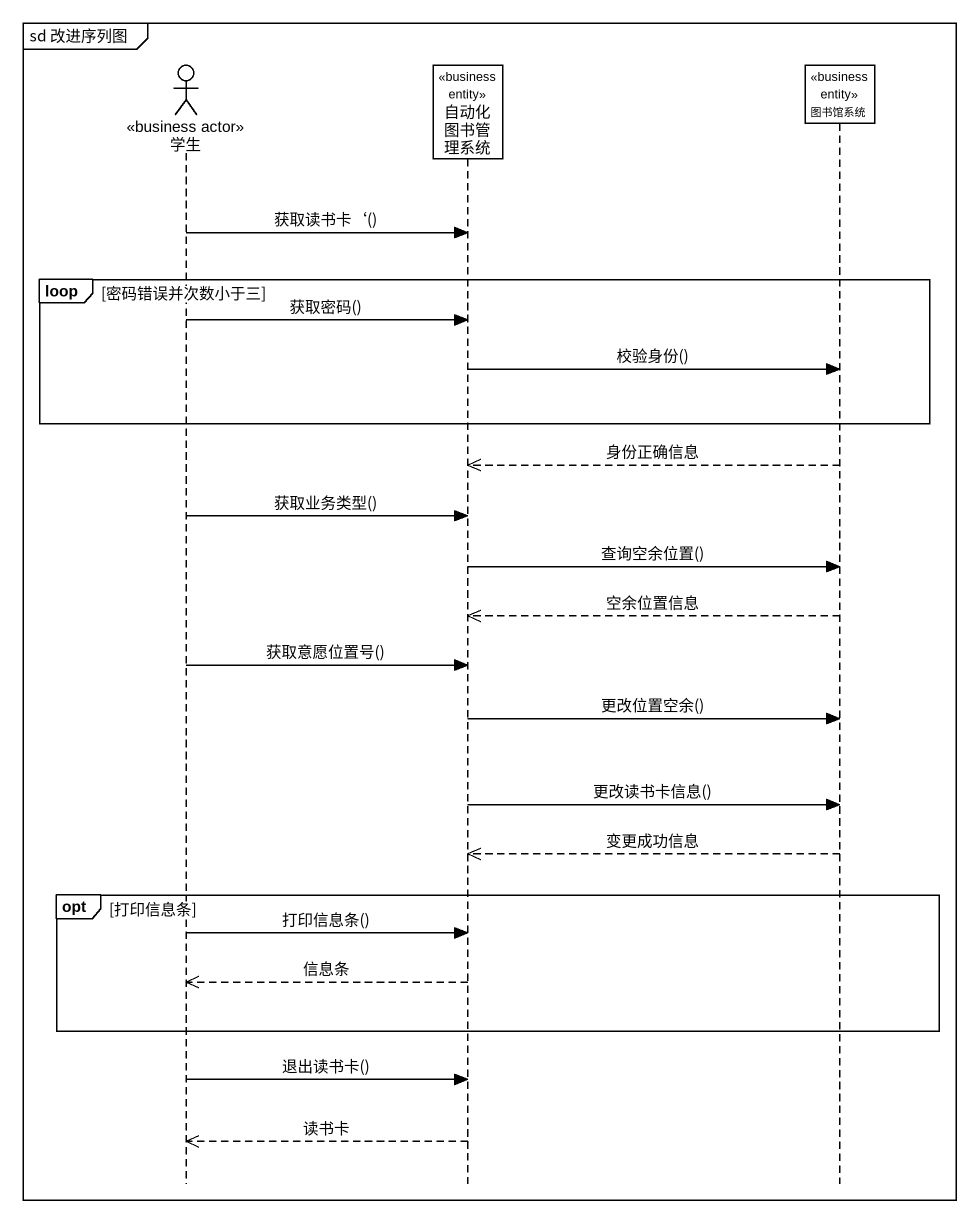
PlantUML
@startuml
mainframe sd 改进序列图
hide footbox
actor 学生 <<business actor>>
participant 自动化图书管理系统 <<business entity>>
participant 图书馆系统 <<business entity>>

学生 -> 自动化图书管理系统 : 获取读书卡‘()
loop 密码错误并次数小于三
  学生 -> 自动化图书管理系统 : 获取密码()
  自动化图书管理系统 -> 图书馆系统 : 校验身份()
end
图书馆系统 -->> 自动化图书管理系统 : 身份正确信息
学生 -> 自动化图书管理系统 : 获取业务类型()
自动化图书管理系统 -> 图书馆系统 : 查询空余位置()
图书馆系统 -->> 自动化图书管理系统 : 空余位置信息
学生 -> 自动化图书管理系统 : 获取意愿位置号()
自动化图书管理系统 -> 图书馆系统 : 更改位置空余()
自动化图书管理系统 -> 图书馆系统 : 更改读书卡信息()
图书馆系统 -->> 自动化图书管理系统 : 变更成功信息
opt 打印信息条
  学生 -> 自动化图书管理系统 : 打印信息条()
  自动化图书管理系统 -->> 学生 : 信息条
end
学生 -> 自动化图书管理系统 : 退出读书卡()
自动化图书管理系统 -->> 学生 : 读书卡
@enduml
